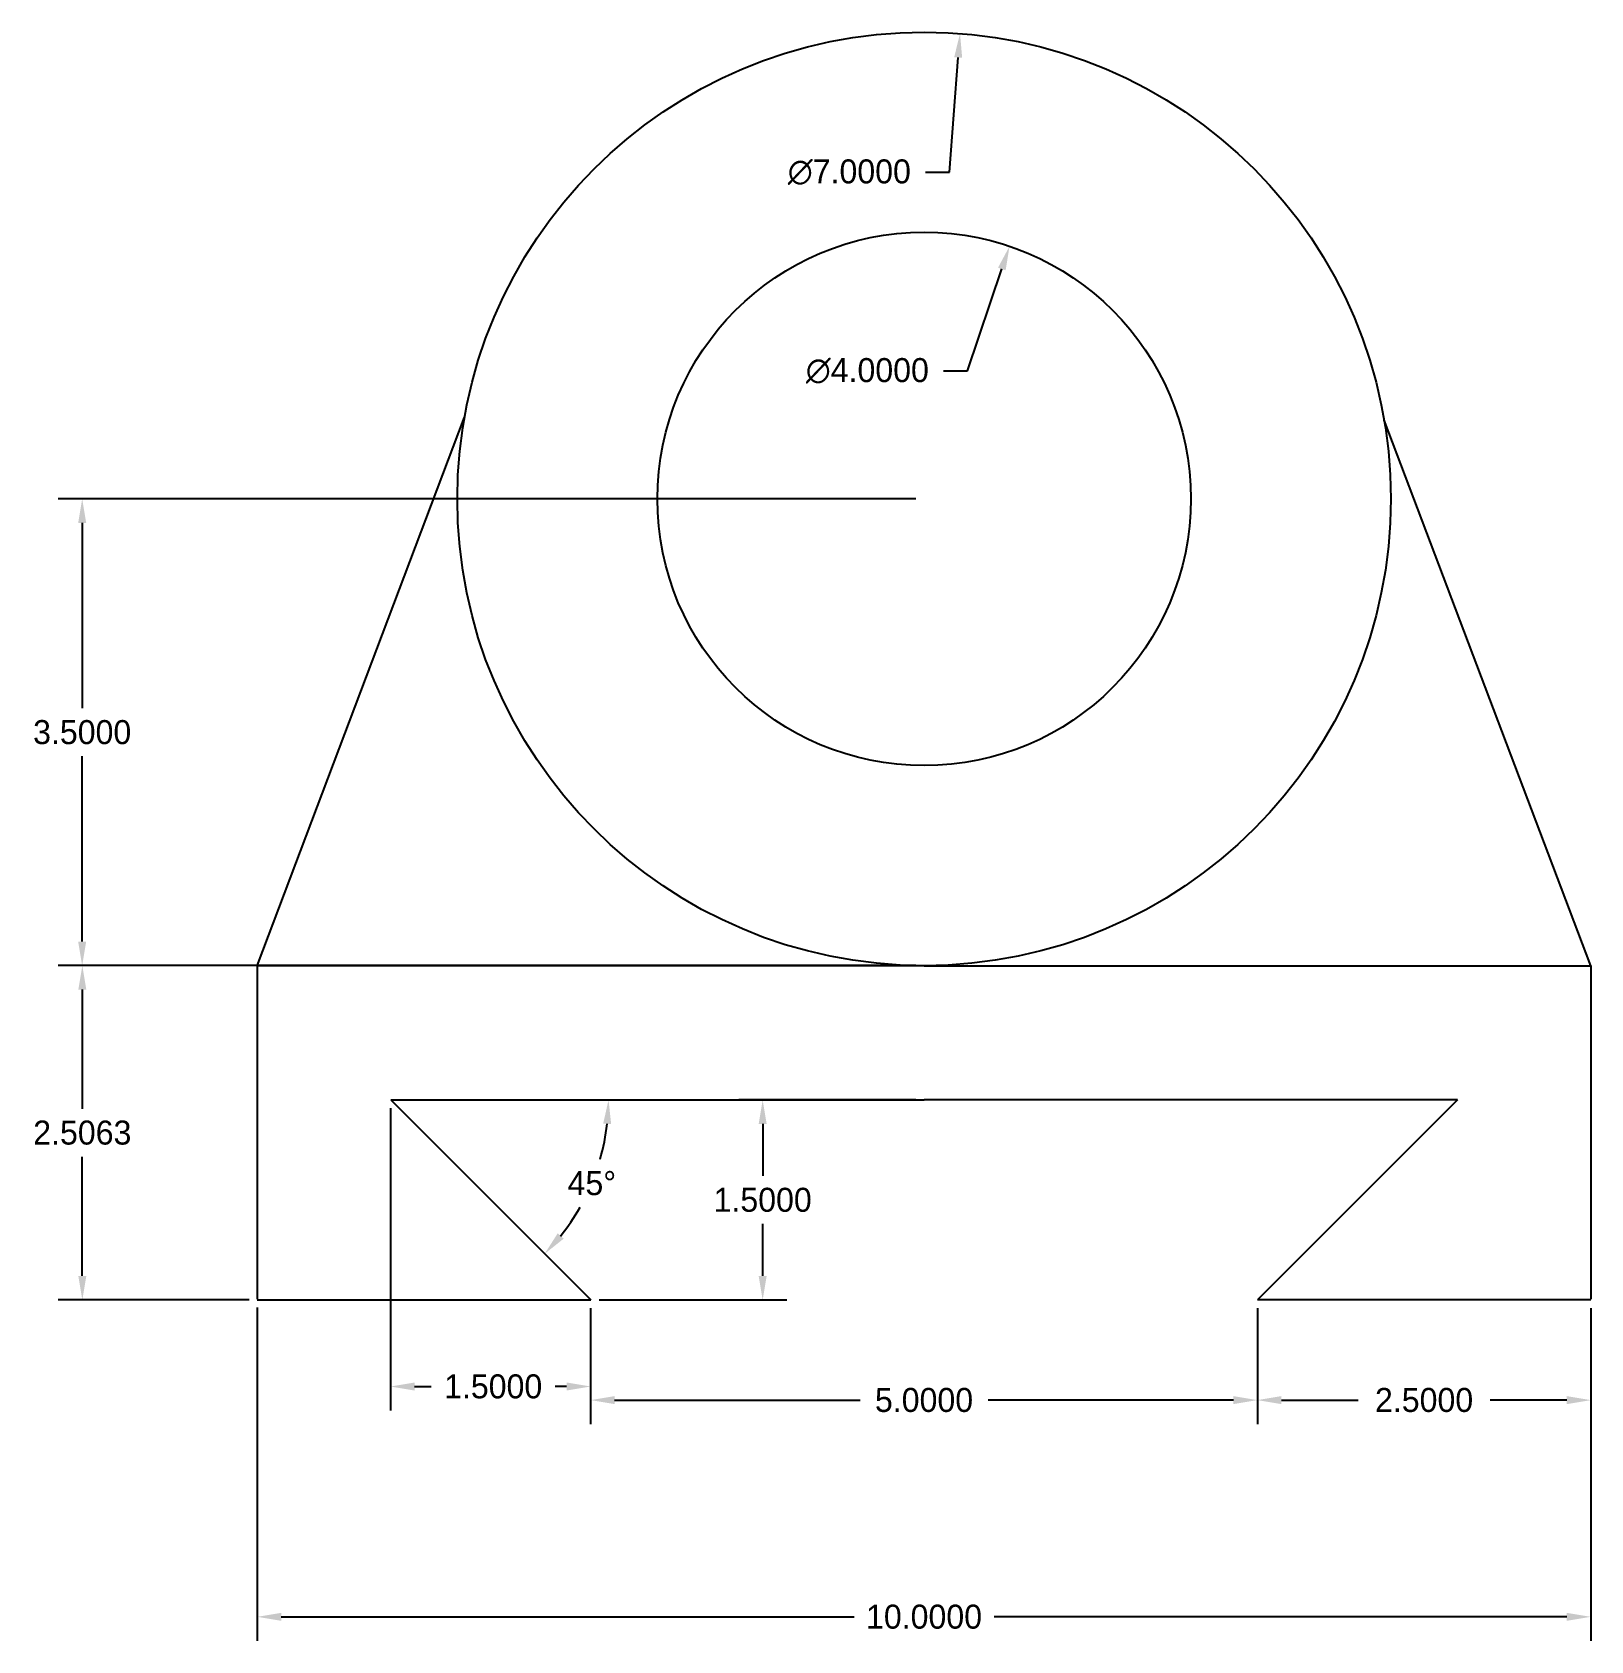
# Model space of a CAD drawing. Header units: millimetres. Extents: x 41.1 to 52.8, y 8.8 to 20.8.
import ezdxf

# ---------------------------------------------------------------- set-up
doc = ezdxf.new("R2010")
doc.units = ezdxf.units.MM
doc.header["$MEASUREMENT"] = 0
doc.header["$PDMODE"] = 34
doc.dimstyles.get("Standard").update_dxf_attribs({"dimtxt": 0.18, "dimasz": 0.18, "dimexe": 0.18, "dimexo": 0.0625, "dimgap": 0.09, "dimtad": 0, "dimtih": 1, "dimtoh": 1, "dimdec": 4, "dimzin": 0, "dimdsep": 46, "dimtxsty": 'Standard', "dimcen": 0.09, "dimadec": 0, "dimazin": 0, "dimtfac": 1, "dimtdec": 4, "dimtofl": 0, "dimtmove": 0, "dimatfit": 3, "dimfxl": 1, "dimtolj": 1, "dimtzin": 0, "dimarcsym": 0})

# ---------------------------------------------------------------- blocks, each defined once
blk = doc.blocks.new('*D1')
at = {"color": 0, "lineweight": -2}
for p, q in [((47.721, 17.328), (41.29, 17.328)), ((41.47, 17.148), (41.47, 15.758)), ((41.47, 14.008), (41.47, 15.398)), ((47.721, 13.828), (41.29, 13.828))]:
    blk.add_line(p, q, dxfattribs=at)
at = {"color": 0}
for points in [[(41.44, 17.148), (41.5, 17.148), (41.47, 17.328)], [(41.44, 14.008), (41.5, 14.008), (41.47, 13.828)]]:
    blk.add_solid(points, dxfattribs=at)
at = {"layer": 'Defpoints', "color": 0}
for p in [(47.783, 17.328), (41.47, 13.828), (47.783, 13.828)]:
    blk.add_point(p, dxfattribs=at)
at = {"color": 0, "insert": (41.47, 15.578), "char_height": 0.18, "attachment_point": 5}
blk.add_mtext('\\A1;3.5000', dxfattribs=at)
blk = doc.blocks.new('*D2')
at = {"color": 0, "lineweight": -2}
for p, q in [((42.721, 13.828), (41.291, 13.828)), ((41.471, 13.648), (41.471, 12.755)), ((41.471, 11.501), (41.471, 12.395)), ((42.721, 11.321), (41.291, 11.321))]:
    blk.add_line(p, q, dxfattribs=at)
at = {"color": 0}
for points in [[(41.441, 13.648), (41.501, 13.648), (41.471, 13.828)], [(41.441, 11.501), (41.501, 11.501), (41.471, 11.321)]]:
    blk.add_solid(points, dxfattribs=at)
at = {"layer": 'Defpoints', "color": 0}
for p in [(42.783, 13.828), (41.471, 11.321), (42.783, 11.321)]:
    blk.add_point(p, dxfattribs=at)
at = {"color": 0, "insert": (41.471, 12.575), "char_height": 0.18, "attachment_point": 5}
blk.add_mtext('\\A1;2.5063', dxfattribs=at)
blk = doc.blocks.new('*D3')
at = {"color": 0, "lineweight": -2}
for p, q in [((47.973, 19.778), (48.039, 20.638)), ((47.793, 19.778), (47.973, 19.778))]:
    blk.add_line(p, q, dxfattribs=at)
at = {"color": 0}
blk.add_solid([(48.009, 20.64), (48.069, 20.636), (48.053, 20.817)], dxfattribs=at)
at = {"layer": 'Defpoints', "color": 0}
for p in [(48.053, 20.817), (47.514, 13.838)]:
    blk.add_point(p, dxfattribs=at)
at = {"color": 0, "insert": (47.223, 19.778), "char_height": 0.18, "attachment_point": 5}
blk.add_mtext('\\A1;∅7.0000', dxfattribs=at)
blk = doc.blocks.new('*D4')
at = {"color": 0, "lineweight": -2}
for p, q in [((48.108, 18.288), (48.366, 19.052)), ((47.928, 18.288), (48.108, 18.288))]:
    blk.add_line(p, q, dxfattribs=at)
at = {"color": 0}
blk.add_solid([(48.338, 19.062), (48.395, 19.042), (48.424, 19.222)], dxfattribs=at)
at = {"layer": 'Defpoints', "color": 0}
for p in [(48.424, 19.222), (47.143, 15.433)]:
    blk.add_point(p, dxfattribs=at)
at = {"color": 0, "insert": (47.358, 18.288), "char_height": 0.18, "attachment_point": 5}
blk.add_mtext('\\A1;∅4.0000', dxfattribs=at)
blk = doc.blocks.new('*D5')
at = {"color": 0, "lineweight": -2}
for p, q in [((43.783, 12.759), (43.783, 10.492)), ((45.283, 11.259), (45.283, 10.492)), ((43.963, 10.672), (44.087, 10.672)), ((45.103, 10.672), (45.017, 10.672))]:
    blk.add_line(p, q, dxfattribs=at)
at = {"color": 0}
for points in [[(43.963, 10.702), (43.963, 10.642), (43.783, 10.672)], [(45.103, 10.702), (45.103, 10.642), (45.283, 10.672)]]:
    blk.add_solid(points, dxfattribs=at)
at = {"layer": 'Defpoints', "color": 0}
for p in [(43.783, 12.821), (45.283, 11.321), (43.783, 10.672)]:
    blk.add_point(p, dxfattribs=at)
at = {"color": 0, "insert": (44.552, 10.672), "char_height": 0.18, "attachment_point": 5}
blk.add_mtext('\\A1;1.5000', dxfattribs=at)
blk = doc.blocks.new('*D6')
at = {"color": 0, "lineweight": -2}
for p, q in [((50.283, 11.259), (50.283, 10.39)), ((52.783, 11.259), (52.783, 10.39)), ((50.463, 10.57), (51.038, 10.57)), ((52.603, 10.57), (52.028, 10.57))]:
    blk.add_line(p, q, dxfattribs=at)
at = {"color": 0}
for points in [[(50.463, 10.6), (50.463, 10.54), (50.283, 10.57)], [(52.603, 10.6), (52.603, 10.54), (52.783, 10.57)]]:
    blk.add_solid(points, dxfattribs=at)
at = {"layer": 'Defpoints', "color": 0}
for p in [(50.283, 11.321), (52.783, 11.321), (52.783, 10.57)]:
    blk.add_point(p, dxfattribs=at)
at = {"color": 0, "insert": (51.533, 10.57), "char_height": 0.18, "attachment_point": 5}
blk.add_mtext('\\A1;2.5000', dxfattribs=at)
blk = doc.blocks.new('*D7')
at = {"color": 0, "lineweight": -2}
for p, q in [((45.283, 11.259), (45.283, 10.39)), ((50.283, 11.196), (50.283, 10.39)), ((45.463, 10.57), (47.303, 10.57)), ((50.103, 10.57), (48.263, 10.57))]:
    blk.add_line(p, q, dxfattribs=at)
at = {"color": 0}
for points in [[(45.463, 10.6), (45.463, 10.54), (45.283, 10.57)], [(50.103, 10.6), (50.103, 10.54), (50.283, 10.57)]]:
    blk.add_solid(points, dxfattribs=at)
at = {"layer": 'Defpoints', "color": 0}
for p in [(45.283, 11.321), (50.283, 11.259), (50.283, 10.57)]:
    blk.add_point(p, dxfattribs=at)
at = {"color": 0, "insert": (47.783, 10.57), "char_height": 0.18, "attachment_point": 5}
blk.add_mtext('\\A1;5.0000', dxfattribs=at)
blk = doc.blocks.new('*D8')
at = {"color": 0, "lineweight": -2}
for p, q in [((42.783, 11.265), (42.783, 8.765)), ((52.783, 11.196), (52.783, 8.765)), ((42.963, 8.945), (47.258, 8.945)), ((52.603, 8.945), (48.308, 8.945))]:
    blk.add_line(p, q, dxfattribs=at)
at = {"color": 0}
for points in [[(42.963, 8.975), (42.963, 8.915), (42.783, 8.945)], [(52.603, 8.975), (52.603, 8.915), (52.783, 8.945)]]:
    blk.add_solid(points, dxfattribs=at)
at = {"layer": 'Defpoints', "color": 0}
for p in [(42.783, 11.328), (52.783, 11.259), (52.783, 8.945)]:
    blk.add_point(p, dxfattribs=at)
at = {"color": 0, "insert": (47.783, 8.945), "char_height": 0.18, "attachment_point": 5}
blk.add_mtext('\\A1;10.0000', dxfattribs=at)
blk = doc.blocks.new('*D9')
at = {"color": 0, "lineweight": -2}
for p, q in [((47.721, 12.821), (46.393, 12.821)), ((46.573, 12.641), (46.573, 12.251)), ((46.573, 11.501), (46.573, 11.891)), ((45.346, 11.321), (46.753, 11.321))]:
    blk.add_line(p, q, dxfattribs=at)
at = {"color": 0}
for points in [[(46.543, 12.641), (46.603, 12.641), (46.573, 12.821)], [(46.543, 11.501), (46.603, 11.501), (46.573, 11.321)]]:
    blk.add_solid(points, dxfattribs=at)
at = {"layer": 'Defpoints', "color": 0}
for p in [(46.573, 12.821), (47.783, 12.821), (45.283, 11.321)]:
    blk.add_point(p, dxfattribs=at)
at = {"color": 0, "insert": (46.573, 12.071), "char_height": 0.18, "attachment_point": 5}
blk.add_mtext('\\A1;1.5000', dxfattribs=at)
blk = doc.blocks.new('*D11')
at = {"color": 0, "lineweight": -2}
for start, end in [(344.1885, 353.6823), (321.3177, 330.4691)]:
    blk.add_arc((43.783, 12.821), 1.633, start, end, dxfattribs=at)
at = {"color": 0}
for points in [[(45.377, 12.643), (45.437, 12.64), (45.417, 12.821)], [(45.081, 11.781), (45.036, 11.821), (44.938, 11.667)]]:
    blk.add_solid(points, dxfattribs=at)
at = {"layer": 'Defpoints', "color": 0}
for p in [(43.783, 12.821), (43.783, 12.821), (47.783, 12.821), (45.198, 12.005), (45.283, 11.321)]:
    blk.add_point(p, dxfattribs=at)
at = {"color": 0, "insert": (45.292, 12.196), "char_height": 0.18, "attachment_point": 5}
blk.add_mtext('\\A1;45°', dxfattribs=at)

msp = doc.modelspace()

# ---------------------------------------------------------------- linework, layer by layer
for p, q in [((42.78334, 13.82779), (44.3375, 17.94116)), ((52.78334, 13.82779), (51.23327, 17.91767)), ((47.78334, 13.82779), (42.78334, 13.82779)), ((42.78334, 13.82779), (42.78334, 11.32779)), ((47.78334, 13.82779), (52.78334, 13.82779)), ((47.78334, 13.82779), (52.78334, 13.82779)), ((52.78334, 13.82779), (52.78334, 11.32779)), ((43.78334, 12.82149), (47.78334, 12.82149)), ((43.78334, 12.82149), (45.28334, 11.32149)), ((51.78334, 12.82149), (47.78334, 12.82149)), ((51.78334, 12.82149), (50.28334, 11.32149)), ((42.78334, 11.32149), (45.28334, 11.32149)), ((52.78334, 11.32149), (50.28334, 11.32149))]:
    msp.add_line(p, q)
for radius in [3.5, 2]:
    msp.add_circle((47.78334, 17.32779), radius)

# ---------------------------------------------------------------- dimensions: what is measured, and where the dimension line sits
for p1, p2, picture, middle in [((47.51385, 13.83818), (48.05283, 20.8174), '*D3', (47.22254, 19.77774)), ((47.1429, 15.43311), (48.42378, 19.22248), '*D4', (47.35799, 18.28825))]:
    dim = msp.add_diameter_dim_2p(p1=p1, p2=p2, dimstyle='Standard')
    dim.commit()
    dim.dimension.update_dxf_attribs({"geometry": picture, "text_midpoint": middle, "dimtype": 163})
for base, p1, p2, picture, middle in [((41.46983, 13.82779), (47.78334, 17.32779), (47.78334, 13.82779), '*D1', (41.46983, 15.57779)), ((41.47074, 11.32149), (42.78334, 13.82779), (42.78334, 11.32149), '*D2', (41.47074, 12.57464)), ((46.57271, 12.82149), (45.28334, 11.32149), (47.78334, 12.82149), '*D9', (46.57271, 12.07149))]:
    dim = msp.add_linear_dim(base=base, p1=p1, p2=p2, angle=90, dimstyle='Standard')
    dim.commit()
    dim.dimension.update_dxf_attribs({"geometry": picture, "text_midpoint": middle})
dim = msp.add_linear_dim(base=(43.78334, 10.67153), p1=(45.28334, 11.32149), p2=(43.78334, 12.82149), dimstyle='Standard')
dim.commit()
dim.dimension.update_dxf_attribs({"geometry": '*D5', "text_midpoint": (44.55232, 10.67153), "dimtype": 160})
dim = msp.add_angular_dim_2l(base=(45.19778, 12.00486), line1=((43.78334, 12.82149), (45.28334, 11.32149)), line2=((43.78334, 12.82149), (47.78334, 12.82149)), dimstyle='Standard')
dim.commit()
dim.dimension.update_dxf_attribs({"geometry": '*D11', "text_midpoint": (45.29227, 12.19647)})
for base, p1, p2, picture, middle in [((52.78334, 8.94507), (42.78334, 11.32779), (52.78334, 11.25899), '*D8', (47.78334, 8.94507)), ((50.28334, 10.56997), (45.28334, 11.32149), (50.28334, 11.25899), '*D7', (47.78334, 10.56997)), ((52.78334, 10.56997), (50.28334, 11.32149), (52.78334, 11.32149), '*D6', (51.53334, 10.56997))]:
    dim = msp.add_linear_dim(base=base, p1=p1, p2=p2, dimstyle='Standard')
    dim.commit()
    dim.dimension.update_dxf_attribs({"geometry": picture, "text_midpoint": middle})

doc.saveas('drawing.dxf')
